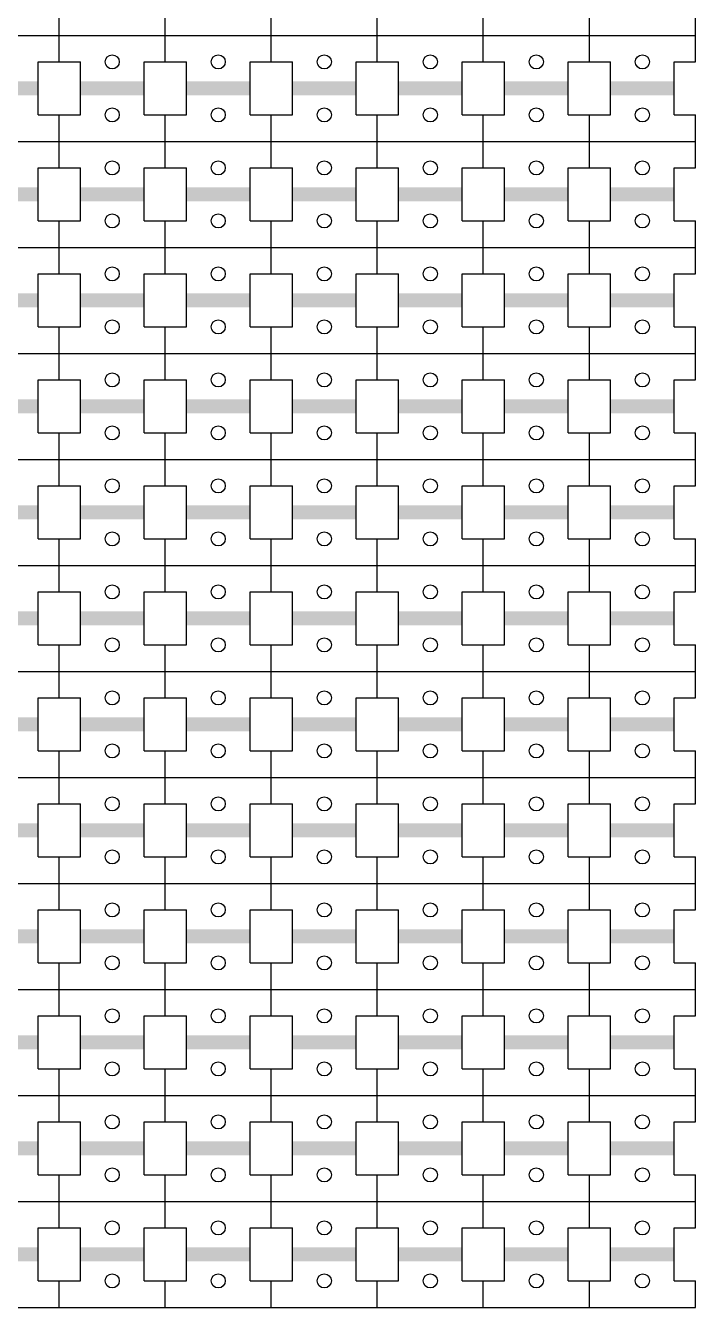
# Model space of a CAD drawing. Header units: millimetres. Extents: x 0 to 1500, y 0 to 750.
# Drawn here: x 1310.5 to 1500, y 0 to 362.8 of the extents above; entities that cross this region are included whole.
import ezdxf

# ---------------------------------------------------------------- set-up
doc = ezdxf.new("R2010")
doc.units = ezdxf.units.MM

msp = doc.modelspace()

# ---------------------------------------------------------------- hatches: boundary and pattern name
for points in [[(1314, 347), (1314, 343), (1296, 343), (1296, 347)], [(1344, 347), (1344, 343), (1326, 343), (1326, 347)], [(1374, 347), (1374, 343), (1356, 343), (1356, 347)], [(1404, 347), (1404, 343), (1386, 343), (1386, 347)], [(1434, 347), (1434, 343), (1416, 343), (1416, 347)], [(1464, 347), (1464, 343), (1446, 343), (1446, 347)], [(1494, 347), (1494, 343), (1476, 343), (1476, 347)], [(1314, 317), (1314, 313), (1296, 313), (1296, 317)], [(1344, 317), (1344, 313), (1326, 313), (1326, 317)], [(1374, 317), (1374, 313), (1356, 313), (1356, 317)], [(1404, 317), (1404, 313), (1386, 313), (1386, 317)], [(1434, 317), (1434, 313), (1416, 313), (1416, 317)], [(1464, 317), (1464, 313), (1446, 313), (1446, 317)], [(1494, 317), (1494, 313), (1476, 313), (1476, 317)], [(1314, 287), (1314, 283), (1296, 283), (1296, 287)], [(1344, 287), (1344, 283), (1326, 283), (1326, 287)], [(1374, 287), (1374, 283), (1356, 283), (1356, 287)], [(1404, 287), (1404, 283), (1386, 283), (1386, 287)], [(1434, 287), (1434, 283), (1416, 283), (1416, 287)], [(1464, 287), (1464, 283), (1446, 283), (1446, 287)], [(1494, 287), (1494, 283), (1476, 283), (1476, 287)], [(1314, 257), (1314, 253), (1296, 253), (1296, 257)], [(1344, 257), (1344, 253), (1326, 253), (1326, 257)], [(1374, 257), (1374, 253), (1356, 253), (1356, 257)], [(1404, 257), (1404, 253), (1386, 253), (1386, 257)], [(1434, 257), (1434, 253), (1416, 253), (1416, 257)], [(1464, 257), (1464, 253), (1446, 253), (1446, 257)], [(1494, 257), (1494, 253), (1476, 253), (1476, 257)], [(1314, 227), (1314, 223), (1296, 223), (1296, 227)], [(1344, 227), (1344, 223), (1326, 223), (1326, 227)], [(1374, 227), (1374, 223), (1356, 223), (1356, 227)], [(1404, 227), (1404, 223), (1386, 223), (1386, 227)], [(1434, 227), (1434, 223), (1416, 223), (1416, 227)], [(1464, 227), (1464, 223), (1446, 223), (1446, 227)], [(1494, 227), (1494, 223), (1476, 223), (1476, 227)], [(1314, 197), (1314, 193), (1296, 193), (1296, 197)], [(1344, 197), (1344, 193), (1326, 193), (1326, 197)], [(1374, 197), (1374, 193), (1356, 193), (1356, 197)], [(1404, 197), (1404, 193), (1386, 193), (1386, 197)], [(1434, 197), (1434, 193), (1416, 193), (1416, 197)], [(1464, 197), (1464, 193), (1446, 193), (1446, 197)], [(1494, 197), (1494, 193), (1476, 193), (1476, 197)], [(1314, 167), (1314, 163), (1296, 163), (1296, 167)], [(1344, 167), (1344, 163), (1326, 163), (1326, 167)], [(1374, 167), (1374, 163), (1356, 163), (1356, 167)], [(1404, 167), (1404, 163), (1386, 163), (1386, 167)], [(1434, 167), (1434, 163), (1416, 163), (1416, 167)], [(1464, 167), (1464, 163), (1446, 163), (1446, 167)], [(1494, 167), (1494, 163), (1476, 163), (1476, 167)], [(1314, 137), (1314, 133), (1296, 133), (1296, 137)], [(1344, 137), (1344, 133), (1326, 133), (1326, 137)], [(1374, 137), (1374, 133), (1356, 133), (1356, 137)], [(1404, 137), (1404, 133), (1386, 133), (1386, 137)], [(1434, 137), (1434, 133), (1416, 133), (1416, 137)], [(1464, 137), (1464, 133), (1446, 133), (1446, 137)], [(1494, 137), (1494, 133), (1476, 133), (1476, 137)], [(1314, 107), (1314, 103), (1296, 103), (1296, 107)], [(1344, 107), (1344, 103), (1326, 103), (1326, 107)], [(1374, 107), (1374, 103), (1356, 103), (1356, 107)], [(1404, 107), (1404, 103), (1386, 103), (1386, 107)], [(1434, 107), (1434, 103), (1416, 103), (1416, 107)], [(1464, 107), (1464, 103), (1446, 103), (1446, 107)], [(1494, 107), (1494, 103), (1476, 103), (1476, 107)], [(1314, 77), (1314, 73), (1296, 73), (1296, 77)], [(1344, 77), (1344, 73), (1326, 73), (1326, 77)], [(1374, 77), (1374, 73), (1356, 73), (1356, 77)], [(1404, 77), (1404, 73), (1386, 73), (1386, 77)], [(1434, 77), (1434, 73), (1416, 73), (1416, 77)], [(1464, 77), (1464, 73), (1446, 73), (1446, 77)], [(1494, 77), (1494, 73), (1476, 73), (1476, 77)], [(1314, 47), (1314, 43), (1296, 43), (1296, 47)], [(1344, 47), (1344, 43), (1326, 43), (1326, 47)], [(1374, 47), (1374, 43), (1356, 43), (1356, 47)], [(1404, 47), (1404, 43), (1386, 43), (1386, 47)], [(1434, 47), (1434, 43), (1416, 43), (1416, 47)], [(1464, 47), (1464, 43), (1446, 43), (1446, 47)], [(1494, 47), (1494, 43), (1476, 43), (1476, 47)], [(1314, 17), (1314, 13), (1296, 13), (1296, 17)], [(1344, 17), (1344, 13), (1326, 13), (1326, 17)], [(1374, 17), (1374, 13), (1356, 13), (1356, 17)], [(1404, 17), (1404, 13), (1386, 13), (1386, 17)], [(1434, 17), (1434, 13), (1416, 13), (1416, 17)], [(1464, 17), (1464, 13), (1446, 13), (1446, 17)], [(1494, 17), (1494, 13), (1476, 13), (1476, 17)]]:
    msp.add_hatch(color=3).paths.add_polyline_path(points)

# ---------------------------------------------------------------- linework, layer by layer
at = {"color": 7}
for p, q in [((1320, 360), (1320, 367.5)), ((1350, 360), (1350, 367.5)), ((1380, 360), (1380, 367.5)), ((1410, 360), (1410, 367.5)), ((1440, 360), (1440, 367.5)), ((1470, 360), (1470, 367.5)), ((1500, 360), (1500, 367.5)), ((1305, 360), (1320, 360)), ((1320, 352.5), (1320, 360)), ((1320, 360), (1335, 360)), ((1335, 360), (1350, 360)), ((1350, 352.5), (1350, 360)), ((1350, 360), (1365, 360)), ((1365, 360), (1380, 360)), ((1380, 352.5), (1380, 360)), ((1380, 360), (1395, 360)), ((1395, 360), (1410, 360)), ((1410, 352.5), (1410, 360)), ((1410, 360), (1425, 360)), ((1425, 360), (1440, 360)), ((1440, 352.5), (1440, 360)), ((1440, 360), (1455, 360)), ((1455, 360), (1470, 360)), ((1470, 352.5), (1470, 360)), ((1470, 360), (1485, 360)), ((1485, 360), (1500, 360)), ((1500, 352.5), (1500, 360)), ((1314, 345), (1314, 352.5)), ((1314, 352.5), (1320, 352.5)), ((1320, 352.5), (1326, 352.5)), ((1326, 345), (1326, 352.5)), ((1344, 345), (1344, 352.5)), ((1344, 352.5), (1350, 352.5)), ((1350, 352.5), (1356, 352.5)), ((1356, 345), (1356, 352.5)), ((1374, 345), (1374, 352.5)), ((1374, 352.5), (1380, 352.5)), ((1380, 352.5), (1386, 352.5)), ((1386, 345), (1386, 352.5)), ((1404, 345), (1404, 352.5)), ((1404, 352.5), (1410, 352.5)), ((1410, 352.5), (1416, 352.5)), ((1416, 345), (1416, 352.5)), ((1434, 345), (1434, 352.5)), ((1434, 352.5), (1440, 352.5)), ((1440, 352.5), (1446, 352.5)), ((1446, 345), (1446, 352.5)), ((1464, 345), (1464, 352.5)), ((1464, 352.5), (1470, 352.5)), ((1470, 352.5), (1476, 352.5)), ((1476, 345), (1476, 352.5)), ((1494, 345), (1494, 352.5)), ((1494, 352.5), (1500, 352.5)), ((1314, 337.5), (1314, 345)), ((1326, 337.5), (1326, 345)), ((1344, 337.5), (1344, 345)), ((1356, 337.5), (1356, 345)), ((1374, 337.5), (1374, 345)), ((1386, 337.5), (1386, 345)), ((1404, 337.5), (1404, 345)), ((1416, 337.5), (1416, 345)), ((1434, 337.5), (1434, 345)), ((1446, 337.5), (1446, 345)), ((1464, 337.5), (1464, 345)), ((1476, 337.5), (1476, 345)), ((1494, 337.5), (1494, 345)), ((1314, 337.5), (1320, 337.5)), ((1320, 330), (1320, 337.5)), ((1320, 337.5), (1326, 337.5)), ((1344, 337.5), (1350, 337.5)), ((1350, 330), (1350, 337.5)), ((1350, 337.5), (1356, 337.5)), ((1374, 337.5), (1380, 337.5)), ((1380, 330), (1380, 337.5)), ((1380, 337.5), (1386, 337.5)), ((1404, 337.5), (1410, 337.5)), ((1410, 330), (1410, 337.5)), ((1410, 337.5), (1416, 337.5)), ((1434, 337.5), (1440, 337.5)), ((1440, 330), (1440, 337.5)), ((1440, 337.5), (1446, 337.5)), ((1464, 337.5), (1470, 337.5)), ((1470, 330), (1470, 337.5)), ((1470, 337.5), (1476, 337.5)), ((1494, 337.5), (1500, 337.5)), ((1500, 330), (1500, 337.5)), ((1305, 330), (1320, 330)), ((1320, 322.5), (1320, 330)), ((1320, 330), (1335, 330)), ((1335, 330), (1350, 330)), ((1350, 322.5), (1350, 330)), ((1350, 330), (1365, 330)), ((1365, 330), (1380, 330)), ((1380, 322.5), (1380, 330)), ((1380, 330), (1395, 330)), ((1395, 330), (1410, 330)), ((1410, 322.5), (1410, 330)), ((1410, 330), (1425, 330)), ((1425, 330), (1440, 330)), ((1440, 322.5), (1440, 330)), ((1440, 330), (1455, 330)), ((1455, 330), (1470, 330)), ((1470, 322.5), (1470, 330)), ((1470, 330), (1485, 330)), ((1485, 330), (1500, 330)), ((1500, 322.5), (1500, 330)), ((1314, 315), (1314, 322.5)), ((1314, 322.5), (1320, 322.5)), ((1320, 322.5), (1326, 322.5)), ((1326, 315), (1326, 322.5)), ((1344, 315), (1344, 322.5)), ((1344, 322.5), (1350, 322.5)), ((1350, 322.5), (1356, 322.5)), ((1356, 315), (1356, 322.5)), ((1374, 315), (1374, 322.5)), ((1374, 322.5), (1380, 322.5)), ((1380, 322.5), (1386, 322.5)), ((1386, 315), (1386, 322.5)), ((1404, 315), (1404, 322.5)), ((1404, 322.5), (1410, 322.5)), ((1410, 322.5), (1416, 322.5)), ((1416, 315), (1416, 322.5)), ((1434, 315), (1434, 322.5)), ((1434, 322.5), (1440, 322.5)), ((1440, 322.5), (1446, 322.5)), ((1446, 315), (1446, 322.5)), ((1464, 315), (1464, 322.5)), ((1464, 322.5), (1470, 322.5)), ((1470, 322.5), (1476, 322.5)), ((1476, 315), (1476, 322.5)), ((1494, 315), (1494, 322.5)), ((1494, 322.5), (1500, 322.5)), ((1314, 307.5), (1314, 315)), ((1326, 307.5), (1326, 315)), ((1344, 307.5), (1344, 315)), ((1356, 307.5), (1356, 315)), ((1374, 307.5), (1374, 315)), ((1386, 307.5), (1386, 315)), ((1404, 307.5), (1404, 315)), ((1416, 307.5), (1416, 315)), ((1434, 307.5), (1434, 315)), ((1446, 307.5), (1446, 315)), ((1464, 307.5), (1464, 315)), ((1476, 307.5), (1476, 315)), ((1494, 307.5), (1494, 315)), ((1314, 307.5), (1320, 307.5)), ((1320, 300), (1320, 307.5)), ((1320, 307.5), (1326, 307.5)), ((1344, 307.5), (1350, 307.5)), ((1350, 300), (1350, 307.5)), ((1350, 307.5), (1356, 307.5)), ((1374, 307.5), (1380, 307.5)), ((1380, 300), (1380, 307.5)), ((1380, 307.5), (1386, 307.5)), ((1404, 307.5), (1410, 307.5)), ((1410, 300), (1410, 307.5)), ((1410, 307.5), (1416, 307.5)), ((1434, 307.5), (1440, 307.5)), ((1440, 300), (1440, 307.5)), ((1440, 307.5), (1446, 307.5)), ((1464, 307.5), (1470, 307.5)), ((1470, 300), (1470, 307.5)), ((1470, 307.5), (1476, 307.5)), ((1494, 307.5), (1500, 307.5)), ((1500, 300), (1500, 307.5)), ((1305, 300), (1320, 300)), ((1320, 292.5), (1320, 300)), ((1320, 300), (1335, 300)), ((1335, 300), (1350, 300)), ((1350, 292.5), (1350, 300)), ((1350, 300), (1365, 300)), ((1365, 300), (1380, 300)), ((1380, 292.5), (1380, 300)), ((1380, 300), (1395, 300)), ((1395, 300), (1410, 300)), ((1410, 292.5), (1410, 300)), ((1410, 300), (1425, 300)), ((1425, 300), (1440, 300)), ((1440, 292.5), (1440, 300)), ((1440, 300), (1455, 300)), ((1455, 300), (1470, 300)), ((1470, 292.5), (1470, 300)), ((1470, 300), (1485, 300)), ((1485, 300), (1500, 300)), ((1500, 292.5), (1500, 300)), ((1314, 285), (1314, 292.5)), ((1314, 292.5), (1320, 292.5)), ((1320, 292.5), (1326, 292.5)), ((1326, 285), (1326, 292.5)), ((1344, 285), (1344, 292.5)), ((1344, 292.5), (1350, 292.5)), ((1350, 292.5), (1356, 292.5)), ((1356, 285), (1356, 292.5)), ((1374, 285), (1374, 292.5)), ((1374, 292.5), (1380, 292.5)), ((1380, 292.5), (1386, 292.5)), ((1386, 285), (1386, 292.5)), ((1404, 285), (1404, 292.5)), ((1404, 292.5), (1410, 292.5)), ((1410, 292.5), (1416, 292.5)), ((1416, 285), (1416, 292.5)), ((1434, 285), (1434, 292.5)), ((1434, 292.5), (1440, 292.5)), ((1440, 292.5), (1446, 292.5)), ((1446, 285), (1446, 292.5)), ((1464, 285), (1464, 292.5)), ((1464, 292.5), (1470, 292.5)), ((1470, 292.5), (1476, 292.5)), ((1476, 285), (1476, 292.5)), ((1494, 285), (1494, 292.5)), ((1494, 292.5), (1500, 292.5)), ((1314, 277.5), (1314, 285)), ((1326, 277.5), (1326, 285)), ((1344, 277.5), (1344, 285)), ((1356, 277.5), (1356, 285)), ((1374, 277.5), (1374, 285)), ((1386, 277.5), (1386, 285)), ((1404, 277.5), (1404, 285)), ((1416, 277.5), (1416, 285)), ((1434, 277.5), (1434, 285)), ((1446, 277.5), (1446, 285)), ((1464, 277.5), (1464, 285)), ((1476, 277.5), (1476, 285)), ((1494, 277.5), (1494, 285)), ((1314, 277.5), (1320, 277.5)), ((1320, 270), (1320, 277.5)), ((1320, 277.5), (1326, 277.5)), ((1344, 277.5), (1350, 277.5)), ((1350, 270), (1350, 277.5)), ((1350, 277.5), (1356, 277.5)), ((1374, 277.5), (1380, 277.5)), ((1380, 270), (1380, 277.5)), ((1380, 277.5), (1386, 277.5)), ((1404, 277.5), (1410, 277.5)), ((1410, 270), (1410, 277.5)), ((1410, 277.5), (1416, 277.5)), ((1434, 277.5), (1440, 277.5)), ((1440, 270), (1440, 277.5)), ((1440, 277.5), (1446, 277.5)), ((1464, 277.5), (1470, 277.5)), ((1470, 270), (1470, 277.5)), ((1470, 277.5), (1476, 277.5)), ((1494, 277.5), (1500, 277.5)), ((1500, 270), (1500, 277.5)), ((1305, 270), (1320, 270)), ((1320, 262.5), (1320, 270)), ((1320, 270), (1335, 270)), ((1335, 270), (1350, 270)), ((1350, 262.5), (1350, 270)), ((1350, 270), (1365, 270)), ((1365, 270), (1380, 270)), ((1380, 262.5), (1380, 270)), ((1380, 270), (1395, 270)), ((1395, 270), (1410, 270)), ((1410, 262.5), (1410, 270)), ((1410, 270), (1425, 270)), ((1425, 270), (1440, 270)), ((1440, 262.5), (1440, 270)), ((1440, 270), (1455, 270)), ((1455, 270), (1470, 270)), ((1470, 262.5), (1470, 270)), ((1470, 270), (1485, 270)), ((1485, 270), (1500, 270)), ((1500, 262.5), (1500, 270)), ((1314, 255), (1314, 262.5)), ((1314, 262.5), (1320, 262.5)), ((1320, 262.5), (1326, 262.5)), ((1326, 255), (1326, 262.5)), ((1344, 255), (1344, 262.5)), ((1344, 262.5), (1350, 262.5)), ((1350, 262.5), (1356, 262.5)), ((1356, 255), (1356, 262.5)), ((1374, 255), (1374, 262.5)), ((1374, 262.5), (1380, 262.5)), ((1380, 262.5), (1386, 262.5)), ((1386, 255), (1386, 262.5)), ((1404, 255), (1404, 262.5)), ((1404, 262.5), (1410, 262.5)), ((1410, 262.5), (1416, 262.5)), ((1416, 255), (1416, 262.5)), ((1434, 255), (1434, 262.5)), ((1434, 262.5), (1440, 262.5)), ((1440, 262.5), (1446, 262.5)), ((1446, 255), (1446, 262.5)), ((1464, 255), (1464, 262.5)), ((1464, 262.5), (1470, 262.5)), ((1470, 262.5), (1476, 262.5)), ((1476, 255), (1476, 262.5)), ((1494, 255), (1494, 262.5)), ((1494, 262.5), (1500, 262.5)), ((1314, 247.5), (1314, 255)), ((1326, 247.5), (1326, 255)), ((1344, 247.5), (1344, 255)), ((1356, 247.5), (1356, 255)), ((1374, 247.5), (1374, 255)), ((1386, 247.5), (1386, 255)), ((1404, 247.5), (1404, 255)), ((1416, 247.5), (1416, 255)), ((1434, 247.5), (1434, 255)), ((1446, 247.5), (1446, 255)), ((1464, 247.5), (1464, 255)), ((1476, 247.5), (1476, 255)), ((1494, 247.5), (1494, 255)), ((1314, 247.5), (1320, 247.5)), ((1320, 240), (1320, 247.5)), ((1320, 247.5), (1326, 247.5)), ((1344, 247.5), (1350, 247.5)), ((1350, 240), (1350, 247.5)), ((1350, 247.5), (1356, 247.5)), ((1374, 247.5), (1380, 247.5)), ((1380, 240), (1380, 247.5)), ((1380, 247.5), (1386, 247.5)), ((1404, 247.5), (1410, 247.5)), ((1410, 240), (1410, 247.5)), ((1410, 247.5), (1416, 247.5)), ((1434, 247.5), (1440, 247.5)), ((1440, 240), (1440, 247.5)), ((1440, 247.5), (1446, 247.5)), ((1464, 247.5), (1470, 247.5)), ((1470, 240), (1470, 247.5)), ((1470, 247.5), (1476, 247.5)), ((1494, 247.5), (1500, 247.5)), ((1500, 240), (1500, 247.5)), ((1305, 240), (1320, 240)), ((1320, 232.5), (1320, 240)), ((1320, 240), (1335, 240)), ((1335, 240), (1350, 240)), ((1350, 232.5), (1350, 240)), ((1350, 240), (1365, 240)), ((1365, 240), (1380, 240)), ((1380, 232.5), (1380, 240)), ((1380, 240), (1395, 240)), ((1395, 240), (1410, 240)), ((1410, 232.5), (1410, 240)), ((1410, 240), (1425, 240)), ((1425, 240), (1440, 240)), ((1440, 232.5), (1440, 240)), ((1440, 240), (1455, 240)), ((1455, 240), (1470, 240)), ((1470, 232.5), (1470, 240)), ((1470, 240), (1485, 240)), ((1485, 240), (1500, 240)), ((1500, 232.5), (1500, 240)), ((1314, 225), (1314, 232.5)), ((1314, 232.5), (1320, 232.5)), ((1320, 232.5), (1326, 232.5)), ((1326, 225), (1326, 232.5)), ((1344, 225), (1344, 232.5)), ((1344, 232.5), (1350, 232.5)), ((1350, 232.5), (1356, 232.5)), ((1356, 225), (1356, 232.5)), ((1374, 225), (1374, 232.5)), ((1374, 232.5), (1380, 232.5)), ((1380, 232.5), (1386, 232.5)), ((1386, 225), (1386, 232.5)), ((1404, 225), (1404, 232.5)), ((1404, 232.5), (1410, 232.5)), ((1410, 232.5), (1416, 232.5)), ((1416, 225), (1416, 232.5)), ((1434, 225), (1434, 232.5)), ((1434, 232.5), (1440, 232.5)), ((1440, 232.5), (1446, 232.5)), ((1446, 225), (1446, 232.5)), ((1464, 225), (1464, 232.5)), ((1464, 232.5), (1470, 232.5)), ((1470, 232.5), (1476, 232.5)), ((1476, 225), (1476, 232.5)), ((1494, 225), (1494, 232.5)), ((1494, 232.5), (1500, 232.5)), ((1314, 217.5), (1314, 225)), ((1326, 217.5), (1326, 225)), ((1344, 217.5), (1344, 225)), ((1356, 217.5), (1356, 225)), ((1374, 217.5), (1374, 225)), ((1386, 217.5), (1386, 225)), ((1404, 217.5), (1404, 225)), ((1416, 217.5), (1416, 225)), ((1434, 217.5), (1434, 225)), ((1446, 217.5), (1446, 225)), ((1464, 217.5), (1464, 225)), ((1476, 217.5), (1476, 225)), ((1494, 217.5), (1494, 225)), ((1314, 217.5), (1320, 217.5)), ((1320, 210), (1320, 217.5)), ((1320, 217.5), (1326, 217.5)), ((1344, 217.5), (1350, 217.5)), ((1350, 210), (1350, 217.5)), ((1350, 217.5), (1356, 217.5)), ((1374, 217.5), (1380, 217.5)), ((1380, 210), (1380, 217.5)), ((1380, 217.5), (1386, 217.5)), ((1404, 217.5), (1410, 217.5)), ((1410, 210), (1410, 217.5)), ((1410, 217.5), (1416, 217.5)), ((1434, 217.5), (1440, 217.5)), ((1440, 210), (1440, 217.5)), ((1440, 217.5), (1446, 217.5)), ((1464, 217.5), (1470, 217.5)), ((1470, 210), (1470, 217.5)), ((1470, 217.5), (1476, 217.5)), ((1494, 217.5), (1500, 217.5)), ((1500, 210), (1500, 217.5)), ((1305, 210), (1320, 210)), ((1320, 202.5), (1320, 210)), ((1320, 210), (1335, 210)), ((1335, 210), (1350, 210)), ((1350, 202.5), (1350, 210)), ((1350, 210), (1365, 210)), ((1365, 210), (1380, 210)), ((1380, 202.5), (1380, 210)), ((1380, 210), (1395, 210)), ((1395, 210), (1410, 210)), ((1410, 202.5), (1410, 210)), ((1410, 210), (1425, 210)), ((1425, 210), (1440, 210)), ((1440, 202.5), (1440, 210)), ((1440, 210), (1455, 210)), ((1455, 210), (1470, 210)), ((1470, 202.5), (1470, 210)), ((1470, 210), (1485, 210)), ((1485, 210), (1500, 210)), ((1500, 202.5), (1500, 210)), ((1314, 195), (1314, 202.5)), ((1314, 202.5), (1320, 202.5)), ((1320, 202.5), (1326, 202.5)), ((1326, 195), (1326, 202.5)), ((1344, 195), (1344, 202.5)), ((1344, 202.5), (1350, 202.5)), ((1350, 202.5), (1356, 202.5)), ((1356, 195), (1356, 202.5)), ((1374, 195), (1374, 202.5)), ((1374, 202.5), (1380, 202.5)), ((1380, 202.5), (1386, 202.5)), ((1386, 195), (1386, 202.5)), ((1404, 195), (1404, 202.5)), ((1404, 202.5), (1410, 202.5)), ((1410, 202.5), (1416, 202.5)), ((1416, 195), (1416, 202.5)), ((1434, 195), (1434, 202.5)), ((1434, 202.5), (1440, 202.5)), ((1440, 202.5), (1446, 202.5)), ((1446, 195), (1446, 202.5)), ((1464, 195), (1464, 202.5)), ((1464, 202.5), (1470, 202.5)), ((1470, 202.5), (1476, 202.5)), ((1476, 195), (1476, 202.5)), ((1494, 195), (1494, 202.5)), ((1494, 202.5), (1500, 202.5)), ((1314, 187.5), (1314, 195)), ((1326, 187.5), (1326, 195)), ((1344, 187.5), (1344, 195)), ((1356, 187.5), (1356, 195)), ((1374, 187.5), (1374, 195)), ((1386, 187.5), (1386, 195)), ((1404, 187.5), (1404, 195)), ((1416, 187.5), (1416, 195)), ((1434, 187.5), (1434, 195)), ((1446, 187.5), (1446, 195)), ((1464, 187.5), (1464, 195)), ((1476, 187.5), (1476, 195)), ((1494, 187.5), (1494, 195)), ((1314, 187.5), (1320, 187.5)), ((1320, 180), (1320, 187.5)), ((1320, 187.5), (1326, 187.5)), ((1344, 187.5), (1350, 187.5)), ((1350, 180), (1350, 187.5)), ((1350, 187.5), (1356, 187.5)), ((1374, 187.5), (1380, 187.5)), ((1380, 180), (1380, 187.5)), ((1380, 187.5), (1386, 187.5)), ((1404, 187.5), (1410, 187.5)), ((1410, 180), (1410, 187.5)), ((1410, 187.5), (1416, 187.5)), ((1434, 187.5), (1440, 187.5)), ((1440, 180), (1440, 187.5)), ((1440, 187.5), (1446, 187.5)), ((1464, 187.5), (1470, 187.5)), ((1470, 180), (1470, 187.5)), ((1470, 187.5), (1476, 187.5)), ((1494, 187.5), (1500, 187.5)), ((1500, 180), (1500, 187.5)), ((1305, 180), (1320, 180)), ((1320, 172.5), (1320, 180)), ((1320, 180), (1335, 180)), ((1335, 180), (1350, 180)), ((1350, 172.5), (1350, 180)), ((1350, 180), (1365, 180)), ((1365, 180), (1380, 180)), ((1380, 172.5), (1380, 180)), ((1380, 180), (1395, 180)), ((1395, 180), (1410, 180)), ((1410, 172.5), (1410, 180)), ((1410, 180), (1425, 180)), ((1425, 180), (1440, 180)), ((1440, 172.5), (1440, 180)), ((1440, 180), (1455, 180)), ((1455, 180), (1470, 180)), ((1470, 172.5), (1470, 180)), ((1470, 180), (1485, 180)), ((1485, 180), (1500, 180)), ((1500, 172.5), (1500, 180)), ((1314, 165), (1314, 172.5)), ((1314, 172.5), (1320, 172.5)), ((1320, 172.5), (1326, 172.5)), ((1326, 165), (1326, 172.5)), ((1344, 165), (1344, 172.5)), ((1344, 172.5), (1350, 172.5)), ((1350, 172.5), (1356, 172.5)), ((1356, 165), (1356, 172.5)), ((1374, 165), (1374, 172.5)), ((1374, 172.5), (1380, 172.5)), ((1380, 172.5), (1386, 172.5)), ((1386, 165), (1386, 172.5)), ((1404, 165), (1404, 172.5)), ((1404, 172.5), (1410, 172.5)), ((1410, 172.5), (1416, 172.5)), ((1416, 165), (1416, 172.5)), ((1434, 165), (1434, 172.5)), ((1434, 172.5), (1440, 172.5)), ((1440, 172.5), (1446, 172.5)), ((1446, 165), (1446, 172.5)), ((1464, 165), (1464, 172.5)), ((1464, 172.5), (1470, 172.5)), ((1470, 172.5), (1476, 172.5)), ((1476, 165), (1476, 172.5)), ((1494, 165), (1494, 172.5)), ((1494, 172.5), (1500, 172.5)), ((1314, 157.5), (1314, 165)), ((1326, 157.5), (1326, 165)), ((1344, 157.5), (1344, 165)), ((1356, 157.5), (1356, 165)), ((1374, 157.5), (1374, 165)), ((1386, 157.5), (1386, 165)), ((1404, 157.5), (1404, 165)), ((1416, 157.5), (1416, 165)), ((1434, 157.5), (1434, 165)), ((1446, 157.5), (1446, 165)), ((1464, 157.5), (1464, 165)), ((1476, 157.5), (1476, 165)), ((1494, 157.5), (1494, 165)), ((1314, 157.5), (1320, 157.5)), ((1320, 150), (1320, 157.5)), ((1320, 157.5), (1326, 157.5)), ((1344, 157.5), (1350, 157.5)), ((1350, 150), (1350, 157.5)), ((1350, 157.5), (1356, 157.5)), ((1374, 157.5), (1380, 157.5)), ((1380, 150), (1380, 157.5)), ((1380, 157.5), (1386, 157.5)), ((1404, 157.5), (1410, 157.5)), ((1410, 150), (1410, 157.5)), ((1410, 157.5), (1416, 157.5)), ((1434, 157.5), (1440, 157.5)), ((1440, 150), (1440, 157.5)), ((1440, 157.5), (1446, 157.5)), ((1464, 157.5), (1470, 157.5)), ((1470, 150), (1470, 157.5)), ((1470, 157.5), (1476, 157.5)), ((1494, 157.5), (1500, 157.5)), ((1500, 150), (1500, 157.5)), ((1305, 150), (1320, 150)), ((1320, 142.5), (1320, 150)), ((1320, 150), (1335, 150)), ((1335, 150), (1350, 150)), ((1350, 142.5), (1350, 150)), ((1350, 150), (1365, 150)), ((1365, 150), (1380, 150)), ((1380, 142.5), (1380, 150)), ((1380, 150), (1395, 150)), ((1395, 150), (1410, 150)), ((1410, 142.5), (1410, 150)), ((1410, 150), (1425, 150)), ((1425, 150), (1440, 150)), ((1440, 142.5), (1440, 150)), ((1440, 150), (1455, 150)), ((1455, 150), (1470, 150)), ((1470, 142.5), (1470, 150)), ((1470, 150), (1485, 150)), ((1485, 150), (1500, 150)), ((1500, 142.5), (1500, 150)), ((1314, 135), (1314, 142.5)), ((1314, 142.5), (1320, 142.5)), ((1320, 142.5), (1326, 142.5)), ((1326, 135), (1326, 142.5)), ((1344, 135), (1344, 142.5)), ((1344, 142.5), (1350, 142.5)), ((1350, 142.5), (1356, 142.5)), ((1356, 135), (1356, 142.5)), ((1374, 135), (1374, 142.5)), ((1374, 142.5), (1380, 142.5)), ((1380, 142.5), (1386, 142.5)), ((1386, 135), (1386, 142.5)), ((1404, 135), (1404, 142.5)), ((1404, 142.5), (1410, 142.5)), ((1410, 142.5), (1416, 142.5)), ((1416, 135), (1416, 142.5)), ((1434, 135), (1434, 142.5)), ((1434, 142.5), (1440, 142.5)), ((1440, 142.5), (1446, 142.5)), ((1446, 135), (1446, 142.5)), ((1464, 135), (1464, 142.5)), ((1464, 142.5), (1470, 142.5)), ((1470, 142.5), (1476, 142.5)), ((1476, 135), (1476, 142.5)), ((1494, 135), (1494, 142.5)), ((1494, 142.5), (1500, 142.5)), ((1314, 127.5), (1314, 135)), ((1326, 127.5), (1326, 135)), ((1344, 127.5), (1344, 135)), ((1356, 127.5), (1356, 135)), ((1374, 127.5), (1374, 135)), ((1386, 127.5), (1386, 135)), ((1404, 127.5), (1404, 135)), ((1416, 127.5), (1416, 135)), ((1434, 127.5), (1434, 135)), ((1446, 127.5), (1446, 135)), ((1464, 127.5), (1464, 135)), ((1476, 127.5), (1476, 135)), ((1494, 127.5), (1494, 135)), ((1314, 127.5), (1320, 127.5)), ((1320, 120), (1320, 127.5)), ((1320, 127.5), (1326, 127.5)), ((1344, 127.5), (1350, 127.5)), ((1350, 120), (1350, 127.5)), ((1350, 127.5), (1356, 127.5)), ((1374, 127.5), (1380, 127.5)), ((1380, 120), (1380, 127.5)), ((1380, 127.5), (1386, 127.5)), ((1404, 127.5), (1410, 127.5)), ((1410, 120), (1410, 127.5)), ((1410, 127.5), (1416, 127.5)), ((1434, 127.5), (1440, 127.5)), ((1440, 120), (1440, 127.5)), ((1440, 127.5), (1446, 127.5)), ((1464, 127.5), (1470, 127.5)), ((1470, 120), (1470, 127.5)), ((1470, 127.5), (1476, 127.5)), ((1494, 127.5), (1500, 127.5)), ((1500, 120), (1500, 127.5)), ((1305, 120), (1320, 120)), ((1320, 112.5), (1320, 120)), ((1320, 120), (1335, 120)), ((1335, 120), (1350, 120)), ((1350, 112.5), (1350, 120)), ((1350, 120), (1365, 120)), ((1365, 120), (1380, 120)), ((1380, 112.5), (1380, 120)), ((1380, 120), (1395, 120)), ((1395, 120), (1410, 120)), ((1410, 112.5), (1410, 120)), ((1410, 120), (1425, 120)), ((1425, 120), (1440, 120)), ((1440, 112.5), (1440, 120)), ((1440, 120), (1455, 120)), ((1455, 120), (1470, 120)), ((1470, 112.5), (1470, 120)), ((1470, 120), (1485, 120)), ((1485, 120), (1500, 120)), ((1500, 112.5), (1500, 120)), ((1314, 105), (1314, 112.5)), ((1314, 112.5), (1320, 112.5)), ((1320, 112.5), (1326, 112.5)), ((1326, 105), (1326, 112.5)), ((1344, 105), (1344, 112.5)), ((1344, 112.5), (1350, 112.5)), ((1350, 112.5), (1356, 112.5)), ((1356, 105), (1356, 112.5)), ((1374, 105), (1374, 112.5)), ((1374, 112.5), (1380, 112.5)), ((1380, 112.5), (1386, 112.5)), ((1386, 105), (1386, 112.5)), ((1404, 105), (1404, 112.5)), ((1404, 112.5), (1410, 112.5)), ((1410, 112.5), (1416, 112.5)), ((1416, 105), (1416, 112.5)), ((1434, 105), (1434, 112.5)), ((1434, 112.5), (1440, 112.5)), ((1440, 112.5), (1446, 112.5)), ((1446, 105), (1446, 112.5)), ((1464, 105), (1464, 112.5)), ((1464, 112.5), (1470, 112.5)), ((1470, 112.5), (1476, 112.5)), ((1476, 105), (1476, 112.5)), ((1494, 105), (1494, 112.5)), ((1494, 112.5), (1500, 112.5)), ((1314, 97.5), (1314, 105)), ((1326, 97.5), (1326, 105)), ((1344, 97.5), (1344, 105)), ((1356, 97.5), (1356, 105)), ((1374, 97.5), (1374, 105)), ((1386, 97.5), (1386, 105)), ((1404, 97.5), (1404, 105)), ((1416, 97.5), (1416, 105)), ((1434, 97.5), (1434, 105)), ((1446, 97.5), (1446, 105)), ((1464, 97.5), (1464, 105)), ((1476, 97.5), (1476, 105)), ((1494, 97.5), (1494, 105)), ((1314, 97.5), (1320, 97.5)), ((1320, 90), (1320, 97.5)), ((1320, 97.5), (1326, 97.5)), ((1344, 97.5), (1350, 97.5)), ((1350, 90), (1350, 97.5)), ((1350, 97.5), (1356, 97.5)), ((1374, 97.5), (1380, 97.5)), ((1380, 90), (1380, 97.5)), ((1380, 97.5), (1386, 97.5)), ((1404, 97.5), (1410, 97.5)), ((1410, 90), (1410, 97.5)), ((1410, 97.5), (1416, 97.5)), ((1434, 97.5), (1440, 97.5)), ((1440, 90), (1440, 97.5)), ((1440, 97.5), (1446, 97.5)), ((1464, 97.5), (1470, 97.5)), ((1470, 90), (1470, 97.5)), ((1470, 97.5), (1476, 97.5)), ((1494, 97.5), (1500, 97.5)), ((1500, 90), (1500, 97.5)), ((1305, 90), (1320, 90)), ((1320, 82.5), (1320, 90)), ((1320, 90), (1335, 90)), ((1335, 90), (1350, 90)), ((1350, 82.5), (1350, 90)), ((1350, 90), (1365, 90)), ((1365, 90), (1380, 90)), ((1380, 82.5), (1380, 90)), ((1380, 90), (1395, 90)), ((1395, 90), (1410, 90)), ((1410, 82.5), (1410, 90)), ((1410, 90), (1425, 90)), ((1425, 90), (1440, 90)), ((1440, 82.5), (1440, 90)), ((1440, 90), (1455, 90)), ((1455, 90), (1470, 90)), ((1470, 82.5), (1470, 90)), ((1470, 90), (1485, 90)), ((1485, 90), (1500, 90)), ((1500, 82.5), (1500, 90)), ((1314, 75), (1314, 82.5)), ((1314, 82.5), (1320, 82.5)), ((1320, 82.5), (1326, 82.5)), ((1326, 75), (1326, 82.5)), ((1344, 75), (1344, 82.5)), ((1344, 82.5), (1350, 82.5)), ((1350, 82.5), (1356, 82.5)), ((1356, 75), (1356, 82.5)), ((1374, 75), (1374, 82.5)), ((1374, 82.5), (1380, 82.5)), ((1380, 82.5), (1386, 82.5)), ((1386, 75), (1386, 82.5)), ((1404, 75), (1404, 82.5)), ((1404, 82.5), (1410, 82.5)), ((1410, 82.5), (1416, 82.5)), ((1416, 75), (1416, 82.5)), ((1434, 75), (1434, 82.5)), ((1434, 82.5), (1440, 82.5)), ((1440, 82.5), (1446, 82.5)), ((1446, 75), (1446, 82.5)), ((1464, 75), (1464, 82.5)), ((1464, 82.5), (1470, 82.5)), ((1470, 82.5), (1476, 82.5)), ((1476, 75), (1476, 82.5)), ((1494, 75), (1494, 82.5)), ((1494, 82.5), (1500, 82.5)), ((1314, 67.5), (1314, 75)), ((1326, 67.5), (1326, 75)), ((1344, 67.5), (1344, 75)), ((1356, 67.5), (1356, 75)), ((1374, 67.5), (1374, 75)), ((1386, 67.5), (1386, 75)), ((1404, 67.5), (1404, 75)), ((1416, 67.5), (1416, 75)), ((1434, 67.5), (1434, 75)), ((1446, 67.5), (1446, 75)), ((1464, 67.5), (1464, 75)), ((1476, 67.5), (1476, 75)), ((1494, 67.5), (1494, 75)), ((1314, 67.5), (1320, 67.5)), ((1320, 60), (1320, 67.5)), ((1320, 67.5), (1326, 67.5)), ((1344, 67.5), (1350, 67.5)), ((1350, 60), (1350, 67.5)), ((1350, 67.5), (1356, 67.5)), ((1374, 67.5), (1380, 67.5)), ((1380, 60), (1380, 67.5)), ((1380, 67.5), (1386, 67.5)), ((1404, 67.5), (1410, 67.5)), ((1410, 60), (1410, 67.5)), ((1410, 67.5), (1416, 67.5)), ((1434, 67.5), (1440, 67.5)), ((1440, 60), (1440, 67.5)), ((1440, 67.5), (1446, 67.5)), ((1464, 67.5), (1470, 67.5)), ((1470, 60), (1470, 67.5)), ((1470, 67.5), (1476, 67.5)), ((1494, 67.5), (1500, 67.5)), ((1500, 60), (1500, 67.5)), ((1305, 60), (1320, 60)), ((1320, 52.5), (1320, 60)), ((1320, 60), (1335, 60)), ((1335, 60), (1350, 60)), ((1350, 52.5), (1350, 60)), ((1350, 60), (1365, 60)), ((1365, 60), (1380, 60)), ((1380, 52.5), (1380, 60)), ((1380, 60), (1395, 60)), ((1395, 60), (1410, 60)), ((1410, 52.5), (1410, 60)), ((1410, 60), (1425, 60)), ((1425, 60), (1440, 60)), ((1440, 52.5), (1440, 60)), ((1440, 60), (1455, 60)), ((1455, 60), (1470, 60)), ((1470, 52.5), (1470, 60)), ((1470, 60), (1485, 60)), ((1485, 60), (1500, 60)), ((1500, 52.5), (1500, 60)), ((1314, 45), (1314, 52.5)), ((1314, 52.5), (1320, 52.5)), ((1320, 52.5), (1326, 52.5)), ((1326, 45), (1326, 52.5)), ((1344, 45), (1344, 52.5)), ((1344, 52.5), (1350, 52.5)), ((1350, 52.5), (1356, 52.5)), ((1356, 45), (1356, 52.5)), ((1374, 45), (1374, 52.5)), ((1374, 52.5), (1380, 52.5)), ((1380, 52.5), (1386, 52.5)), ((1386, 45), (1386, 52.5)), ((1404, 45), (1404, 52.5)), ((1404, 52.5), (1410, 52.5)), ((1410, 52.5), (1416, 52.5)), ((1416, 45), (1416, 52.5)), ((1434, 45), (1434, 52.5)), ((1434, 52.5), (1440, 52.5)), ((1440, 52.5), (1446, 52.5)), ((1446, 45), (1446, 52.5)), ((1464, 45), (1464, 52.5)), ((1464, 52.5), (1470, 52.5)), ((1470, 52.5), (1476, 52.5)), ((1476, 45), (1476, 52.5)), ((1494, 45), (1494, 52.5)), ((1494, 52.5), (1500, 52.5)), ((1314, 37.5), (1314, 45)), ((1326, 37.5), (1326, 45)), ((1344, 37.5), (1344, 45)), ((1356, 37.5), (1356, 45)), ((1374, 37.5), (1374, 45)), ((1386, 37.5), (1386, 45)), ((1404, 37.5), (1404, 45)), ((1416, 37.5), (1416, 45)), ((1434, 37.5), (1434, 45)), ((1446, 37.5), (1446, 45)), ((1464, 37.5), (1464, 45)), ((1476, 37.5), (1476, 45)), ((1494, 37.5), (1494, 45)), ((1314, 37.5), (1320, 37.5)), ((1320, 30), (1320, 37.5)), ((1320, 37.5), (1326, 37.5)), ((1344, 37.5), (1350, 37.5)), ((1350, 30), (1350, 37.5)), ((1350, 37.5), (1356, 37.5)), ((1374, 37.5), (1380, 37.5)), ((1380, 30), (1380, 37.5)), ((1380, 37.5), (1386, 37.5)), ((1404, 37.5), (1410, 37.5)), ((1410, 30), (1410, 37.5)), ((1410, 37.5), (1416, 37.5)), ((1434, 37.5), (1440, 37.5)), ((1440, 30), (1440, 37.5)), ((1440, 37.5), (1446, 37.5)), ((1464, 37.5), (1470, 37.5)), ((1470, 30), (1470, 37.5)), ((1470, 37.5), (1476, 37.5)), ((1494, 37.5), (1500, 37.5)), ((1500, 30), (1500, 37.5)), ((1305, 30), (1320, 30)), ((1320, 22.5), (1320, 30)), ((1320, 30), (1335, 30)), ((1335, 30), (1350, 30)), ((1350, 22.5), (1350, 30)), ((1350, 30), (1365, 30)), ((1365, 30), (1380, 30)), ((1380, 22.5), (1380, 30)), ((1380, 30), (1395, 30)), ((1395, 30), (1410, 30)), ((1410, 22.5), (1410, 30)), ((1410, 30), (1425, 30)), ((1425, 30), (1440, 30)), ((1440, 22.5), (1440, 30)), ((1440, 30), (1455, 30)), ((1455, 30), (1470, 30)), ((1470, 22.5), (1470, 30)), ((1470, 30), (1485, 30)), ((1485, 30), (1500, 30)), ((1500, 22.5), (1500, 30)), ((1314, 15), (1314, 22.5)), ((1314, 22.5), (1320, 22.5)), ((1320, 22.5), (1326, 22.5)), ((1326, 15), (1326, 22.5)), ((1344, 15), (1344, 22.5)), ((1344, 22.5), (1350, 22.5)), ((1350, 22.5), (1356, 22.5)), ((1356, 15), (1356, 22.5)), ((1374, 15), (1374, 22.5)), ((1374, 22.5), (1380, 22.5)), ((1380, 22.5), (1386, 22.5)), ((1386, 15), (1386, 22.5)), ((1404, 15), (1404, 22.5)), ((1404, 22.5), (1410, 22.5)), ((1410, 22.5), (1416, 22.5)), ((1416, 15), (1416, 22.5)), ((1434, 15), (1434, 22.5)), ((1434, 22.5), (1440, 22.5)), ((1440, 22.5), (1446, 22.5)), ((1446, 15), (1446, 22.5)), ((1464, 15), (1464, 22.5)), ((1464, 22.5), (1470, 22.5)), ((1470, 22.5), (1476, 22.5)), ((1476, 15), (1476, 22.5)), ((1494, 15), (1494, 22.5)), ((1494, 22.5), (1500, 22.5)), ((1314, 7.5), (1314, 15)), ((1326, 7.5), (1326, 15)), ((1344, 7.5), (1344, 15)), ((1356, 7.5), (1356, 15)), ((1374, 7.5), (1374, 15)), ((1386, 7.5), (1386, 15)), ((1404, 7.5), (1404, 15)), ((1416, 7.5), (1416, 15)), ((1434, 7.5), (1434, 15)), ((1446, 7.5), (1446, 15)), ((1464, 7.5), (1464, 15)), ((1476, 7.5), (1476, 15)), ((1494, 7.5), (1494, 15)), ((1314, 7.5), (1320, 7.5)), ((1320, 0), (1320, 7.5)), ((1320, 7.5), (1326, 7.5)), ((1344, 7.5), (1350, 7.5)), ((1350, 0), (1350, 7.5)), ((1350, 7.5), (1356, 7.5)), ((1374, 7.5), (1380, 7.5)), ((1380, 0), (1380, 7.5)), ((1380, 7.5), (1386, 7.5)), ((1404, 7.5), (1410, 7.5)), ((1410, 0), (1410, 7.5)), ((1410, 7.5), (1416, 7.5)), ((1434, 7.5), (1440, 7.5)), ((1440, 0), (1440, 7.5)), ((1440, 7.5), (1446, 7.5)), ((1464, 7.5), (1470, 7.5)), ((1470, 0), (1470, 7.5)), ((1470, 7.5), (1476, 7.5)), ((1494, 7.5), (1500, 7.5)), ((1500, 0), (1500, 7.5)), ((1305, 0), (1320, 0)), ((1320, 0), (1335, 0)), ((1335, 0), (1350, 0)), ((1350, 0), (1365, 0)), ((1365, 0), (1380, 0)), ((1380, 0), (1395, 0)), ((1395, 0), (1410, 0)), ((1410, 0), (1425, 0)), ((1425, 0), (1440, 0)), ((1440, 0), (1455, 0)), ((1455, 0), (1470, 0)), ((1470, 0), (1485, 0)), ((1485, 0), (1500, 0))]:
    msp.add_line(p, q, dxfattribs=at)
at = {"color": 1}
for centre in [(1335, 352.5), (1365, 352.5), (1395, 352.5), (1425, 352.5), (1455, 352.5), (1485, 352.5), (1335, 337.5), (1365, 337.5), (1395, 337.5), (1425, 337.5), (1455, 337.5), (1485, 337.5), (1335, 322.5), (1365, 322.5), (1395, 322.5), (1425, 322.5), (1455, 322.5), (1485, 322.5), (1335, 307.5), (1365, 307.5), (1395, 307.5), (1425, 307.5), (1455, 307.5), (1485, 307.5), (1335, 292.5), (1365, 292.5), (1395, 292.5), (1425, 292.5), (1455, 292.5), (1485, 292.5), (1335, 277.5), (1365, 277.5), (1395, 277.5), (1425, 277.5), (1455, 277.5), (1485, 277.5), (1335, 262.5), (1365, 262.5), (1395, 262.5), (1425, 262.5), (1455, 262.5), (1485, 262.5), (1335, 247.5), (1365, 247.5), (1395, 247.5), (1425, 247.5), (1455, 247.5), (1485, 247.5), (1335, 232.5), (1365, 232.5), (1395, 232.5), (1425, 232.5), (1455, 232.5), (1485, 232.5), (1335, 217.5), (1365, 217.5), (1395, 217.5), (1425, 217.5), (1455, 217.5), (1485, 217.5), (1335, 202.5), (1365, 202.5), (1395, 202.5), (1425, 202.5), (1455, 202.5), (1485, 202.5), (1335, 187.5), (1365, 187.5), (1395, 187.5), (1425, 187.5), (1455, 187.5), (1485, 187.5), (1335, 172.5), (1365, 172.5), (1395, 172.5), (1425, 172.5), (1455, 172.5), (1485, 172.5), (1335, 157.5), (1365, 157.5), (1395, 157.5), (1425, 157.5), (1455, 157.5), (1485, 157.5), (1335, 142.5), (1365, 142.5), (1395, 142.5), (1425, 142.5), (1455, 142.5), (1485, 142.5), (1335, 127.5), (1365, 127.5), (1395, 127.5), (1425, 127.5), (1455, 127.5), (1485, 127.5), (1335, 112.5), (1365, 112.5), (1395, 112.5), (1425, 112.5), (1455, 112.5), (1485, 112.5), (1335, 97.5), (1365, 97.5), (1395, 97.5), (1425, 97.5), (1455, 97.5), (1485, 97.5), (1335, 82.5), (1365, 82.5), (1395, 82.5), (1425, 82.5), (1455, 82.5), (1485, 82.5), (1335, 67.5), (1365, 67.5), (1395, 67.5), (1425, 67.5), (1455, 67.5), (1485, 67.5), (1335, 52.5), (1365, 52.5), (1395, 52.5), (1425, 52.5), (1455, 52.5), (1485, 52.5), (1335, 37.5), (1365, 37.5), (1395, 37.5), (1425, 37.5), (1455, 37.5), (1485, 37.5), (1335, 22.5), (1365, 22.5), (1395, 22.5), (1425, 22.5), (1455, 22.5), (1485, 22.5), (1335, 7.5), (1365, 7.5), (1395, 7.5), (1425, 7.5), (1455, 7.5), (1485, 7.5)]:
    msp.add_circle(centre, 2, dxfattribs=at)

doc.saveas('drawing.dxf')
